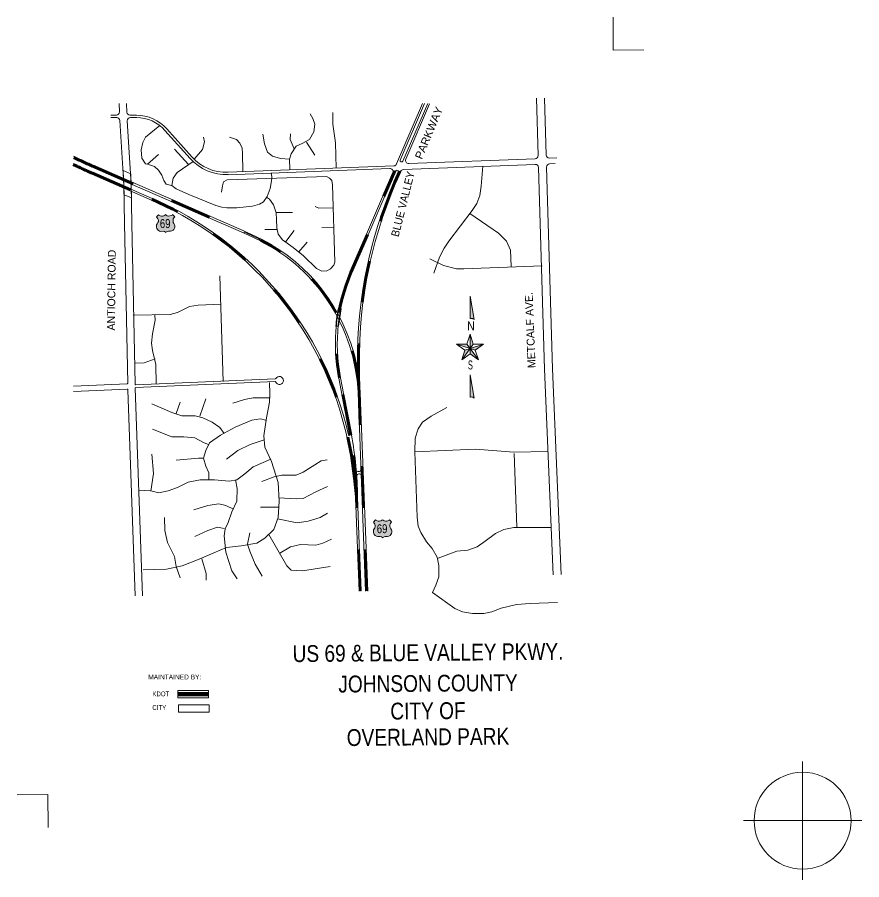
# Model space of a CAD drawing. Extents: x 178.3 to 180.33, y 29.5 to 31.58.
import ezdxf
from ezdxf.enums import TextEntityAlignment as Align

# ---------------------------------------------------------------- set-up
doc = ezdxf.new("R2010")
doc.units = 0
doc.header["$LTSCALE"] = 0.0086
doc.linetypes.add('MEDIUM_DASHED', pattern=[4.5, 3, -1.5])
doc.linetypes.add('SHORT_DASHED', pattern=[2.7, 1.5, -1.2])
for name, color, linetype, lineweight in [('1', 7, 'Continuous', 13), ('10', 7, 'Continuous', 13), ('15', 7, 'MEDIUM_DASHED', 60), ('19', 7, 'Continuous', 13), ('21', 7, 'Continuous', 13), ('43', 7, 'Continuous', 13), ('50', 7, 'Continuous', 13)]:
    doc.layers.add(name, color=color, linetype=linetype, lineweight=lineweight)
doc.layers.add('2', color=7, linetype='Continuous')

msp = doc.modelspace()

# ---------------------------------------------------------------- hatches: boundary and pattern name
at = {"layer": '19'}
for points in [[(178.637689, 31.102083), (178.632576, 31.09678), (178.63447, 31.094508), (178.636174, 31.092045), (178.637121, 31.089015), (178.637121, 31.085985), (178.636174, 31.083144), (178.634659, 31.080492), (178.632955, 31.077841), (178.632576, 31.075), (178.632765, 31.07178), (178.633144, 31.069129), (178.634848, 31.066477), (178.637121, 31.064205), (178.639773, 31.062689), (178.642614, 31.061932), (178.648485, 31.062121), (178.651705, 31.061364), (178.653977, 31.060038), (178.654924, 31.059091), (178.655303, 31.060038), (178.658144, 31.061364), (178.661174, 31.062121), (178.666667, 31.062311), (178.669697, 31.063068), (178.672538, 31.064583), (178.674621, 31.066856), (178.676136, 31.069318), (178.676894, 31.072159), (178.676894, 31.075379), (178.675947, 31.07803), (178.674621, 31.080871), (178.673106, 31.083523), (178.672348, 31.086364), (178.672348, 31.089205), (178.672917, 31.092424), (178.674432, 31.094697), (178.676515, 31.09697), (178.671212, 31.102273), (178.670265, 31.101136), (178.667614, 31.099811), (178.664583, 31.099053), (178.661553, 31.098864), (178.658523, 31.099621), (178.655871, 31.101136), (178.654735, 31.102273), (178.65303, 31.101136), (178.650379, 31.099621), (178.647348, 31.098864), (178.644318, 31.098864), (178.641667, 31.099432), (178.638636, 31.100947)], [(179.158902, 30.368561), (179.153788, 30.363068), (179.155682, 30.360795), (179.157386, 30.358523), (179.158333, 30.355303), (179.158333, 30.352462), (179.157576, 30.349621), (179.155871, 30.34697), (179.154356, 30.344318), (179.153788, 30.341477), (179.153977, 30.338258), (179.154545, 30.335417), (179.156061, 30.332955), (179.158333, 30.330682), (179.161174, 30.329167), (179.163826, 30.328409), (179.169886, 30.328598), (179.173106, 30.327841), (179.175379, 30.326515), (179.176326, 30.325568), (179.176515, 30.326515), (179.179356, 30.327841), (179.182386, 30.328598), (179.187879, 30.328788), (179.190909, 30.329545), (179.19375, 30.331061), (179.196023, 30.333333), (179.197538, 30.335795), (179.198295, 30.338636), (179.198106, 30.341856), (179.197348, 30.344508), (179.195833, 30.347348), (179.194318, 30.349811), (179.193561, 30.352841), (179.193561, 30.355682), (179.194129, 30.358712), (179.195644, 30.361174), (179.197727, 30.363447), (179.192424, 30.36875), (179.191477, 30.367614), (179.188826, 30.366288), (179.185795, 30.36553), (179.182955, 30.365341), (179.179924, 30.366098), (179.177273, 30.367424), (179.175947, 30.368561), (179.174432, 30.367424), (179.171591, 30.366098), (179.16875, 30.365341), (179.16553, 30.365152), (179.162879, 30.365909), (179.160038, 30.367424)]]:
    msp.add_hatch(color=256, dxfattribs=at).paths.add_polyline_path(points)
at = {"layer": '50'}
for points in [[(179.386174, 30.852462), (179.386174, 30.906439), (179.396212, 30.85), (179.394697, 30.851136), (179.392992, 30.852083), (179.391667, 30.852462), (179.389962, 30.852652), (179.388068, 30.852652)], [(179.386174, 30.814583), (179.386174, 30.780492), (179.39375, 30.791098)], [(179.378598, 30.791098), (179.353788, 30.791098), (179.386174, 30.780492)], [(179.386174, 30.780492), (179.398485, 30.776515), (179.418561, 30.791098)], [(179.366098, 30.752841), (179.373864, 30.776515), (179.386174, 30.780492)], [(179.386174, 30.780492), (179.386174, 30.767614), (179.406061, 30.752841)], [(179.386174, 30.663447), (179.386174, 30.717235), (179.396212, 30.660985), (179.394886, 30.662121), (179.392992, 30.663068), (179.390909, 30.663636), (179.389394, 30.664015), (179.3875, 30.663636)]]:
    msp.add_hatch(color=256, dxfattribs=at).paths.add_polyline_path(points)

# ---------------------------------------------------------------- linework, layer by layer
at = {"layer": '1'}
for points in [[(179.729735, 31.576705), (179.729924, 31.497917), (179.803977, 31.498106)], [(178.372159, 29.629167), (178.37197, 29.708144), (178.298106, 29.707765)]]:
    msp.add_lwpolyline(points, dxfattribs=at)
at = {"layer": '10'}
for p, q in [((178.543182, 31.369129), (178.54375, 31.349053)), ((178.560795, 31.369129), (178.561364, 31.348485)), ((179.209659, 31.224053), (179.27178, 31.369129)), ((179.218561, 31.233333), (179.276894, 31.369129)), ((179.224811, 31.230682), (179.28428, 31.369129)), ((179.549621, 31.244508), (179.545455, 31.382197)), ((179.568939, 31.245265), (179.564773, 31.382197)), ((179.231818, 31.235417), (179.289015, 31.36875)), ((178.523295, 31.341288), (178.536174, 31.341288)), ((178.523295, 31.335606), (178.537311, 31.335606)), ((178.568939, 31.341288), (178.58447, 31.341288)), ((178.570076, 31.335606), (178.58447, 31.335606)), ((178.657197, 31.308523), (178.717614, 31.240909)), ((178.65303, 31.304735), (178.713447, 31.237121)), ((178.992803, 31.276326), (179.013068, 31.244886)), ((178.637689, 31.246402), (178.610985, 31.223674)), ((178.709659, 31.222348), (178.675568, 31.25947)), ((179.239015, 31.224811), (179.542424, 31.236553)), ((179.576894, 31.237879), (179.594508, 31.238636)), ((179.577083, 31.224432), (179.59053, 31.224811)), ((178.479545, 31.203788), (178.622538, 31.141288)), ((178.484091, 31.214205), (178.841856, 31.058144)), ((178.485985, 31.218371), (178.84375, 31.062311)), ((178.804545, 31.203977), (179.20303, 31.219508)), ((178.804924, 31.198295), (179.193182, 31.213447)), ((179.102083, 30.961932), (179.207197, 31.206818)), ((179.203598, 31.181061), (179.213447, 31.204167)), ((179.207765, 31.179356), (179.219129, 31.206061)), ((179.225947, 31.210606), (179.542614, 31.223106)), ((178.477841, 31.199621), (178.620833, 31.137121)), ((179.097917, 30.963826), (179.200568, 31.202841)), ((178.919886, 31.107197), (178.95947, 31.107197)), ((178.922917, 31.066856), (178.893182, 31.066667)), ((178.94375, 31.0375), (178.963826, 31.064394)), ((179.058333, 31.07178), (179.030114, 31.071212)), ((178.974811, 31.013068), (178.995076, 31.036174)), ((178.784848, 30.954735), (178.792803, 30.700947)), ((178.582765, 30.692992), (178.918182, 30.707386)), ((179.096591, 30.573106), (179.070455, 30.70928)), ((179.101326, 30.572348), (179.074811, 30.710038)), ((179.140152, 30.197348), (179.120644, 30.711553)), ((178.433523, 30.690152), (178.562121, 30.695644)), ((178.581439, 30.684848), (178.598864, 30.186174)), ((178.582765, 30.686553), (178.917803, 30.700758)), ((178.433523, 30.677462), (178.562311, 30.682955)), ((178.564015, 30.681439), (178.58125, 30.185606)), ((179.135227, 30.197348), (179.117045, 30.676136)), ((178.689394, 30.651705), (178.680303, 30.624242)), ((178.750947, 30.65947), (178.736553, 30.617614)), ((179.492424, 30.528409), (179.498295, 30.351705)), ((179.110985, 30.423485), (179.106061, 30.468561)), ((179.119508, 30.197348), (179.110985, 30.423485)), ((179.124053, 30.197348), (179.11553, 30.423485)), ((178.882955, 30.399242), (178.926515, 30.399242)), ((178.680303, 30.256629), (178.689394, 30.229167))]:
    msp.add_line(p, q, dxfattribs=at)
for points in [[(178.544886, 31.328409), (178.554545, 31.174811), (178.555682, 31.080682), (178.563447, 30.697159)], [(178.95303, 31.210795), (178.952273, 31.235606), (178.95625, 31.248674), (178.967992, 31.266477), (178.98428, 31.274242), (179, 31.282765), (179.010417, 31.301136), (179.013068, 31.320076), (179.008523, 31.333144), (179.002083, 31.344318)], [(179.056061, 31.347917), (179.056061, 31.319697), (179.062689, 31.274621), (179.064583, 31.213826)], [(178.5625, 31.327462), (178.572159, 31.175379), (178.573106, 31.081061), (178.581061, 30.694318)], [(178.640341, 31.316667), (178.60625, 31.288258), (178.599811, 31.275947), (178.595833, 31.258333), (178.597159, 31.238068), (178.60625, 31.224242), (178.610985, 31.223674), (178.627841, 31.217614), (178.637121, 31.20928), (178.645644, 31.19678), (178.650189, 31.18428), (178.656061, 31.175189), (178.665152, 31.173295), (178.669129, 31.172538)], [(178.745644, 31.288068), (178.748295, 31.276894), (178.742992, 31.258523), (178.723485, 31.235606)], [(178.807765, 31.288636), (178.824811, 31.282765), (178.832576, 31.273674), (178.838447, 31.261932), (178.839205, 31.249432), (178.84053, 31.206818)], [(178.888258, 31.295265), (178.892045, 31.272348), (178.899242, 31.252083), (178.911174, 31.242803), (178.930682, 31.236932), (178.952273, 31.235606)], [(178.954356, 31.296591), (178.953598, 31.282765), (178.963447, 31.260606)], [(178.720455, 31.229924), (178.682197, 31.20322), (178.673106, 31.190152), (178.669129, 31.172538)], [(179.416477, 31.218371), (179.4125, 31.170644), (179.40928, 31.148295), (179.402083, 31.128788), (179.390909, 31.112311), (179.335417, 31.038447), (179.323674, 31.021402), (179.3125, 31), (179.299432, 30.961364)], [(179.585985, 30.236553), (179.565152, 30.731061), (179.550568, 31.21572)], [(179.605303, 30.237311), (179.58447, 30.731818), (179.569886, 31.216477)], [(178.669129, 31.172538), (178.679924, 31.164394), (178.710606, 31.150379), (178.775, 31.124242), (178.789773, 31.120265), (178.801515, 31.118939), (178.825379, 31.118561), (178.863636, 31.122538), (178.880303, 31.127083), (178.889583, 31.133333), (178.898295, 31.146023), (178.905871, 31.165341), (178.908523, 31.178409), (178.90947, 31.189962), (178.908712, 31.202273)], [(178.788826, 31.156629), (178.791098, 31.171212), (178.793939, 31.181439), (178.802462, 31.185606), (179.040909, 31.193561), (179.048485, 31.190152), (179.053977, 31.184659), (179.055682, 31.174242), (179.061553, 30.988068), (179.058902, 30.980682), (179.050758, 30.97178), (179.041667, 30.967235), (179.030114, 30.966477), (179.017424, 30.972727), (178.985606, 31.00322), (178.961364, 31.023106), (178.935227, 31.041477), (178.925189, 31.055492), (178.921591, 31.070265), (178.920833, 31.09053), (178.920265, 31.106439), (178.913636, 31.126136), (178.904545, 31.139205), (178.897348, 31.144508)], [(179.057576, 31.118371), (179.022917, 31.117614), (179.014015, 31.122159)], [(179.385795, 31.105303), (179.454356, 31.057386), (179.473485, 31.038447), (179.483144, 31.016856), (179.485227, 30.977652)], [(179.289583, 30.996023), (179.322348, 30.980303), (179.353788, 30.97178), (179.371402, 30.97178), (179.559091, 30.978977)], [(178.576326, 30.860606), (178.665152, 30.8625), (178.683523, 30.867235), (178.712311, 30.881439), (178.732576, 30.884848), (178.7875, 30.886742)], [(178.628598, 30.860606), (178.629167, 30.848864), (178.622727, 30.81553), (178.620644, 30.793182), (178.623295, 30.775568), (178.63125, 30.741667), (178.631818, 30.695076)], [(178.579545, 30.744886), (178.60303, 30.746212), (178.629167, 30.755871)], [(178.600379, 30.248674), (178.656629, 30.25), (178.694697, 30.257955), (178.735227, 30.273674), (178.770455, 30.289394), (178.800568, 30.302462), (178.835795, 30.30625), (178.873864, 30.312879), (178.893371, 30.324621), (178.914394, 30.345644), (178.924811, 30.374432), (178.927462, 30.413636), (178.924811, 30.458144), (178.909091, 30.509091), (178.893371, 30.542992), (178.890909, 30.570455), (178.897348, 30.613636), (178.903977, 30.651705), (178.905303, 30.672538), (178.903977, 30.698674)], [(178.621402, 30.647727), (178.669697, 30.626705), (178.693371, 30.618939), (178.725947, 30.618939), (178.744318, 30.613636), (178.766477, 30.60322), (178.784848, 30.590152), (178.795265, 30.575758)], [(178.816288, 30.649053), (178.84375, 30.658144), (178.864583, 30.662121), (178.905682, 30.662121)], [(179.330114, 30.638826), (179.292803, 30.617992), (179.27197, 30.603598), (179.261553, 30.587311), (179.254356, 30.564962), (179.25303, 30.532197), (179.258902, 30.375379), (179.261553, 30.35303), (179.267992, 30.338068), (179.281061, 30.31572), (179.294886, 30.299432), (179.307197, 30.279167), (179.311174, 30.258902), (179.311174, 30.231439), (179.303977, 30.211174), (179.296212, 30.194129), (179.349811, 30.155492), (179.368182, 30.147727), (179.392235, 30.143182), (179.419129, 30.143182), (179.438636, 30.147727), (179.460985, 30.15625), (179.497538, 30.165341), (179.530871, 30.167424), (179.596402, 30.169886)], [(178.894697, 30.608523), (178.882955, 30.611174), (178.862121, 30.608523), (178.821591, 30.591477), (178.786174, 30.57178), (178.760038, 30.553598), (178.750947, 30.535227), (178.745644, 30.516856), (178.750947, 30.497348), (178.758712, 30.481629), (178.758712, 30.464583)], [(178.622727, 30.586174), (178.669697, 30.567992), (178.698485, 30.567992), (178.724621, 30.565341), (178.74697, 30.553598), (178.757386, 30.549621)], [(178.891667, 30.560795), (178.858144, 30.549621), (178.82803, 30.535227), (178.800568, 30.514394)], [(178.621402, 30.526136), (178.625379, 30.480303), (178.61875, 30.437121)], [(179.572159, 30.532955), (179.491667, 30.531061), (179.399432, 30.538826), (179.25303, 30.532197)], [(178.589962, 30.439773), (178.61875, 30.438447), (178.638447, 30.433144), (178.660606, 30.438447), (178.682765, 30.446212), (178.709091, 30.45928), (178.737689, 30.464583), (178.77178, 30.464583), (178.807197, 30.461932), (178.825379, 30.464583), (178.845076, 30.478977), (178.864583, 30.496023), (178.907386, 30.514583)], [(178.680303, 30.511742), (178.733902, 30.516856), (178.745644, 30.516856)], [(178.885606, 30.460606), (178.91572, 30.472348), (178.933902, 30.476326), (178.95625, 30.476326), (178.967992, 30.476326), (178.985038, 30.482955), (179.02822, 30.510417), (179.042614, 30.513068)], [(178.822727, 30.464583), (178.826705, 30.44375), (178.825379, 30.413636), (178.813636, 30.3875), (178.804545, 30.3625), (178.797917, 30.34678), (178.795265, 30.329924), (178.799242, 30.29053), (178.813636, 30.246212), (178.826705, 30.226515)], [(178.926894, 30.421402), (178.967992, 30.41875), (178.985038, 30.420076), (179.015152, 30.435795), (179.043939, 30.448864)], [(178.722159, 30.392614), (178.756061, 30.40303), (178.782197, 30.407008), (178.799242, 30.40303), (178.817614, 30.393939)], [(178.651515, 30.374432), (178.652841, 30.342992), (178.65928, 30.314205), (178.676326, 30.280114), (178.680303, 30.256629)], [(178.923485, 30.370644), (178.970644, 30.361174), (178.99678, 30.365152), (179.025568, 30.374432), (179.043939, 30.384848)], [(178.724621, 30.328598), (178.756061, 30.342992), (178.779545, 30.350758), (178.795265, 30.348106)], [(178.856818, 30.337689), (178.851515, 30.310227), (178.856818, 30.293182), (178.869886, 30.261932), (178.886932, 30.233144)], [(178.902273, 30.333333), (178.945833, 30.257955), (178.95625, 30.247538), (178.983712, 30.246212), (179.050379, 30.256629)], [(179.309848, 30.276515), (179.354356, 30.292992), (179.380492, 30.295455), (179.402841, 30.303977), (179.422348, 30.317045), (179.447159, 30.335985), (179.467424, 30.345265), (179.491098, 30.349811), (179.58125, 30.350379)], [(178.928788, 30.288068), (178.954924, 30.303788), (178.978409, 30.308902), (179.015152, 30.307576), (179.032008, 30.312879), (179.05303, 30.32197)], [(178.741667, 30.275), (178.752083, 30.239583), (178.752083, 30.223864)]]:
    msp.add_lwpolyline(points, dxfattribs=at)
for centre, radius, start, end in [((178.536264, 31.348784), 0.007576, 270, 1.96111), ((178.568984, 31.348784), 0.007576, 181.96111, 270), ((178.537302, 31.327951), 0.007576, 3.63295, 90), ((178.570069, 31.327951), 0.007576, 90, 183.63295), ((178.584504, 31.24367), 0.097538, 41.73572, 90), ((178.584504, 31.24367), 0.091856, 41.73572, 90), ((179.576555, 31.245527), 0.007576, 181.7221, 272.22765), ((179.13164, 32.698412), 1.619318, 244.4593, 246.43098), ((179.13164, 32.698412), 1.630682, 244.64994, 246.43098), ((179.13164, 32.698412), 1.614773, 244.38221, 246.43098), ((178.800321, 31.314702), 0.116477, 221.73572, 272.22765), ((178.800321, 31.314702), 0.110796, 221.73572, 272.22765), ((179.202647, 31.227055), 0.007576, 272.22765, 336.76749), ((179.221684, 31.23203), 0.003409, 156.76749, 336.76749), ((179.238737, 31.232386), 0.007576, 156.76749, 272.22765), ((179.542097, 31.244187), 0.007576, 272.22765, 1.7221), ((179.577419, 31.21679), 0.007576, 92.22765, 181.7221), ((179.13164, 32.698412), 1.635227, 244.72537, 246.43098), ((179.193545, 31.205852), 0.007576, 336.76749, 92.22765), ((179.210283, 31.205472), 0.003409, 336.76749, 156.76749), ((179.226177, 31.203127), 0.007576, 92.22765, 156.76749), ((179.542961, 31.21545), 0.007576, 1.7221, 92.22765), ((180.202691, 30.752238), 1.087311, 156.76749, 180.30013), ((180.202691, 30.752238), 1.082765, 156.76749, 182.15729), ((178.297355, 30.392168), 0.816766, 12.76456, 66.53323), ((178.297355, 30.392168), 0.81222, 5.4007, 66.53323), ((178.522745, 30.323064), 0.801472, 63.31417, 66.54439), ((178.522745, 30.323064), 0.803744, 63.31417, 66.54439), ((178.522745, 30.323064), 0.806017, 63.31417, 66.54439), ((178.684782, 30.654193), 0.432862, 2.89816, 62.79642), ((178.684782, 30.654193), 0.437407, 12.14483, 62.79642), ((179.498687, 30.79174), 0.436174, 156.76749, 190.90927), ((179.498687, 30.79174), 0.431629, 156.76749, 190.90927), ((179.11388, 30.746535), 0.001515, 192.14483, 0.30013), ((178.918192, 30.708809), 0.001515, 272.45403, 332.05819), ((178.92794, 30.703639), 0.009518, 203.14123, 152.05819), ((178.561976, 30.697168), 0.001515, 272.45403, 1.17846), ((178.582617, 30.694427), 0.001515, 181.17846, 272.45403), ((178.582908, 30.68495), 0.001515, 92.45403, 182.00046), ((178.917794, 30.699303), 0.001515, 23.14123, 92.45403), ((178.562439, 30.68141), 0.001515, 2.00046, 92.45403), ((179.095276, 30.572887), 0.001365, 190.90927, 10.90927), ((178.19017, 30.410198), 0.925545, 0.82811, 10.08482), ((179.118137, 30.491003), 0.006408, 207.09199, 341.48594), ((179.119326, 30.473038), 0.006052, 27.07049, 165.24916)]:
    msp.add_arc(centre, radius, start, end, dxfattribs=at)
at = {"layer": '15'}
for p, q in [((178.485038, 31.216288), (178.842803, 31.060227)), ((179.1, 30.962879), (179.205114, 31.207765)), ((179.205682, 31.180303), (179.217045, 31.207008)), ((178.478788, 31.201705), (178.62178, 31.139205)), ((179.099242, 30.57178), (179.072538, 30.709659)), ((179.1375, 30.197538), (179.119318, 30.676136)), ((179.113258, 30.423674), (179.108144, 30.468939)), ((179.12178, 30.197538), (179.113258, 30.423485))]:
    msp.add_line(p, q, dxfattribs=at)
at = {"layer": '15', "linetype": 'SHORT_DASHED', "lineweight": 106}
msp.add_line((178.68428, 29.949811), (178.757576, 29.949811), dxfattribs=at)
at = {"layer": '15', "linetype": 'Continuous', "lineweight": 13}
for points in [[(178.68428, 29.958333), (178.757576, 29.958333), (178.757576, 29.940909), (178.68428, 29.940909)], [(178.685606, 29.923485), (178.758902, 29.923485), (178.758902, 29.906061), (178.685606, 29.906061)]]:
    msp.add_lwpolyline(points, close=True, dxfattribs=at)
at = {"layer": '15'}
for centre, radius, start, end in [((179.13164, 32.698412), 1.617045, 244.4593, 246.43098), ((179.13164, 32.698412), 1.632955, 244.64994, 246.43098), ((180.202691, 30.752238), 1.085038, 156.76749, 182.15729), ((178.297355, 30.392168), 0.814493, 5.4007, 66.53323), ((178.684782, 30.654193), 0.435134, 2.89816, 62.79642), ((179.498687, 30.79174), 0.433901, 156.76749, 190.90927), ((178.19017, 30.410198), 0.923273, 0.82811, 10.08482)]:
    msp.add_arc(centre, radius, start, end, dxfattribs=at)
at = {"layer": '19'}
for points in [[(178.637689, 31.102083), (178.632576, 31.09678), (178.63447, 31.094508), (178.636174, 31.092045), (178.637121, 31.089015), (178.637121, 31.085985), (178.636174, 31.083144), (178.634659, 31.080492), (178.632955, 31.077841), (178.632576, 31.075), (178.632765, 31.07178), (178.633144, 31.069129), (178.634848, 31.066477), (178.637121, 31.064205), (178.639773, 31.062689), (178.642614, 31.061932), (178.648485, 31.062121), (178.651705, 31.061364), (178.653977, 31.060038), (178.654924, 31.059091), (178.655303, 31.060038), (178.658144, 31.061364), (178.661174, 31.062121), (178.666667, 31.062311), (178.669697, 31.063068), (178.672538, 31.064583), (178.674621, 31.066856), (178.676136, 31.069318), (178.676894, 31.072159), (178.676894, 31.075379), (178.675947, 31.07803), (178.674621, 31.080871), (178.673106, 31.083523), (178.672348, 31.086364), (178.672348, 31.089205), (178.672917, 31.092424), (178.674432, 31.094697), (178.676515, 31.09697), (178.671212, 31.102273), (178.670265, 31.101136), (178.667614, 31.099811), (178.664583, 31.099053), (178.661553, 31.098864), (178.658523, 31.099621), (178.655871, 31.101136), (178.654735, 31.102273), (178.65303, 31.101136), (178.650379, 31.099621), (178.647348, 31.098864), (178.644318, 31.098864), (178.641667, 31.099432), (178.638636, 31.100947)], [(179.158902, 30.368561), (179.153788, 30.363068), (179.155682, 30.360795), (179.157386, 30.358523), (179.158333, 30.355303), (179.158333, 30.352462), (179.157576, 30.349621), (179.155871, 30.34697), (179.154356, 30.344318), (179.153788, 30.341477), (179.153977, 30.338258), (179.154545, 30.335417), (179.156061, 30.332955), (179.158333, 30.330682), (179.161174, 30.329167), (179.163826, 30.328409), (179.169886, 30.328598), (179.173106, 30.327841), (179.175379, 30.326515), (179.176326, 30.325568), (179.176515, 30.326515), (179.179356, 30.327841), (179.182386, 30.328598), (179.187879, 30.328788), (179.190909, 30.329545), (179.19375, 30.331061), (179.196023, 30.333333), (179.197538, 30.335795), (179.198295, 30.338636), (179.198106, 30.341856), (179.197348, 30.344508), (179.195833, 30.347348), (179.194318, 30.349811), (179.193561, 30.352841), (179.193561, 30.355682), (179.194129, 30.358712), (179.195644, 30.361174), (179.197727, 30.363447), (179.192424, 30.36875), (179.191477, 30.367614), (179.188826, 30.366288), (179.185795, 30.36553), (179.182955, 30.365341), (179.179924, 30.366098), (179.177273, 30.367424), (179.175947, 30.368561), (179.174432, 30.367424), (179.171591, 30.366098), (179.16875, 30.365341), (179.16553, 30.365152), (179.162879, 30.365909), (179.160038, 30.367424)]]:
    msp.add_lwpolyline(points, close=True, dxfattribs=at)
at = {"layer": '21'}
for p, q in [((179.076515, 30.875568), (179.069697, 30.877083)), ((179.063447, 30.83447), (179.070265, 30.83428))]:
    msp.add_line(p, q, dxfattribs=at)
msp.add_lwpolyline([(178.552462, 31.207955), (178.554924, 31.15), (178.572538, 31.142235), (178.570644, 31.2)], close=True, dxfattribs=at)
for radius, start, end in [(0.437311, 168.74833, 174.39062), (0.430492, 168.76506, 174.33951)]:
    msp.add_arc((179.498687, 30.79174), radius, start, end, dxfattribs=at)
at = {"layer": '43'}
for p, q in [((180.185227, 29.7875), (180.185227, 29.503409)), ((180.043182, 29.645455), (180.327273, 29.645455))]:
    msp.add_line(p, q, dxfattribs=at)
msp.add_circle((180.185186, 29.645375), 0.116497, dxfattribs=at)
at = {"layer": '50'}
for p, q in [((179.378598, 30.790909), (179.386174, 30.814583)), ((179.386174, 30.814583), (179.393939, 30.790909))]:
    msp.add_line(p, q, dxfattribs=at)
for points in [[(179.386174, 30.852462), (179.386174, 30.906439), (179.396212, 30.85), (179.394697, 30.851136), (179.392992, 30.852083), (179.391667, 30.852462), (179.389962, 30.852652), (179.388068, 30.852652)], [(179.386174, 30.814583), (179.378598, 30.790909), (179.386174, 30.780492)], [(179.386174, 30.814583), (179.386174, 30.780492), (179.39375, 30.791098)], [(179.378598, 30.791098), (179.353788, 30.791098), (179.386174, 30.780492)], [(179.353788, 30.790909), (179.386174, 30.780492), (179.373864, 30.776326)], [(179.386174, 30.780492), (179.398485, 30.776515), (179.418561, 30.791098)], [(179.418561, 30.790909), (179.393939, 30.790909), (179.386174, 30.780492)], [(179.366098, 30.752841), (179.386174, 30.780492), (179.386174, 30.767614)], [(179.366098, 30.752841), (179.373864, 30.776515), (179.386174, 30.780492)], [(179.386174, 30.780492), (179.398485, 30.776326), (179.40625, 30.752841)], [(179.386174, 30.780492), (179.386174, 30.767614), (179.406061, 30.752841)], [(179.386174, 30.663447), (179.386174, 30.717235), (179.396212, 30.660985), (179.394886, 30.662121), (179.392992, 30.663068), (179.390909, 30.663636), (179.389394, 30.664015), (179.3875, 30.663636)]]:
    msp.add_lwpolyline(points, close=True, dxfattribs=at)
for points in [[(179.373864, 30.776326), (179.353788, 30.790909), (179.378598, 30.790909), (179.386174, 30.814583)], [(179.393939, 30.790909), (179.418561, 30.790909), (179.398485, 30.776326)], [(179.386174, 30.767614), (179.366098, 30.752841), (179.373864, 30.776326)], [(179.398485, 30.776326), (179.40625, 30.752841), (179.386174, 30.767614)]]:
    msp.add_lwpolyline(points, dxfattribs=at)

# ---------------------------------------------------------------- texts
at = {"layer": '15'}
for s, width, p in [('MAINTAINED BY:', 0.85, (178.67661, 29.985038)), ('KDOT', 0.75, (178.643087, 29.944318)), ('CITY', 0.75, (178.639394, 29.911553))]:
    msp.add_text(s, height=0.01164, dxfattribs=dict(at, width=width)).set_placement(p, align=Align.CENTER)
at = {"layer": '19', "width": 0.8}
for p in [(178.653599, 31.069999), (179.174812, 30.336476)]:
    msp.add_text('69', height=0.02149, rotation=0.5, dxfattribs=at).set_placement(p, align=Align.CENTER)
at = {"layer": '2', "width": 0.85}
for s, p in [('US 69 & BLUE VALLEY PKWY.', (179.28524, 30.029429)), ('JOHNSON COUNTY', (179.285335, 29.955304)), ('CITY OF', (179.285146, 29.889233)), ('OVERLAND PARK', (179.285146, 29.82656))]:
    msp.add_text(s, height=0.0404, rotation=0.5, dxfattribs=at).set_placement(p, align=Align.CENTER)
at = {"layer": '43'}
for s, rotation, width, p in [('PARKWAY', 67.448, 1.05, (179.321361, 31.356562)), ('BLUE VALLEY', 75.964, 0.95, (179.25316, 31.203172))]:
    msp.add_text(s, height=0.01894, rotation=rotation, dxfattribs=dict(at, width=width)).set_placement(p, align=Align.RIGHT)
for s, rotation, p in [('ANTIOCH ROAD', 89.403, (178.534854, 31.017795)), ('METCALF AVE.', 92.291, (179.536364, 30.916478))]:
    msp.add_text(s, height=0.01894, rotation=rotation, dxfattribs=at).set_placement(p, align=Align.RIGHT)
at = {"layer": '50'}
for s, width, p in [('N', 0.9, (179.388352, 30.823864)), ('S', 0.6, (179.386932, 30.730114))]:
    msp.add_text(s, height=0.0216, dxfattribs=dict(at, width=width)).set_placement(p, align=Align.CENTER)

doc.saveas('drawing.dxf')
